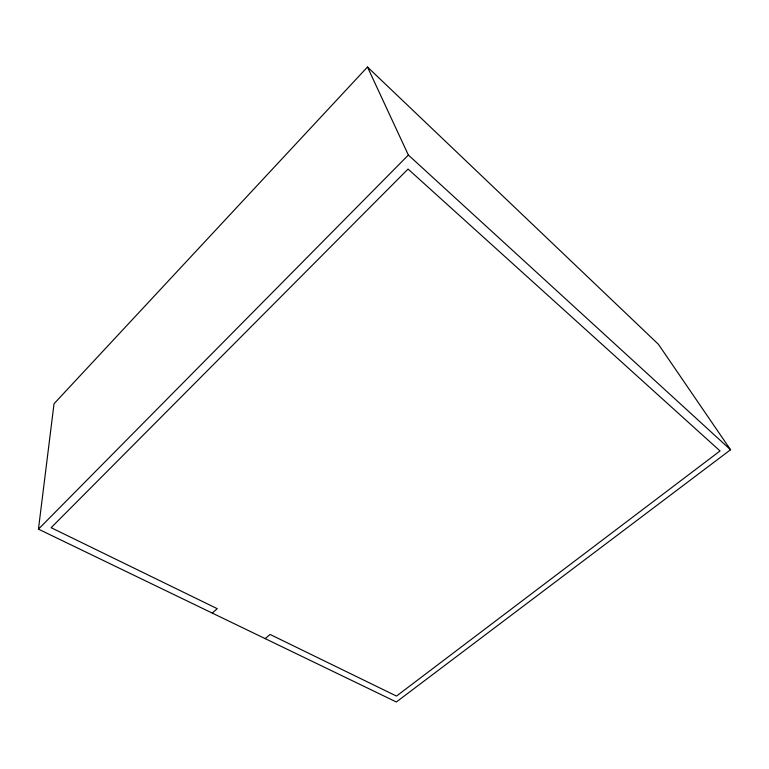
<?xml version="1.0" encoding="UTF-8"?>
<svg xmlns="http://www.w3.org/2000/svg" width="769" height="769" viewBox="0 0 769 769"><rect width="100%" height="100%" fill="white"/><g stroke="black" fill="none" stroke-linecap="round" stroke-linejoin="round"><path stroke-width="1.15" d="M38.45 529.149L54.032 403.744L367.476 67.018L658.418 344.301L730.55 449.759L396.352 701.982L38.45 529.149L408.368 155.05L367.476 67.018M212.234 613.076L217.252 608.683L51.119 527.697L408.06 169.055L720.053 450.961L396.487 696.07L270.111 634.463L265.142 638.626M408.368 155.05L730.55 449.759"/></g></svg>
